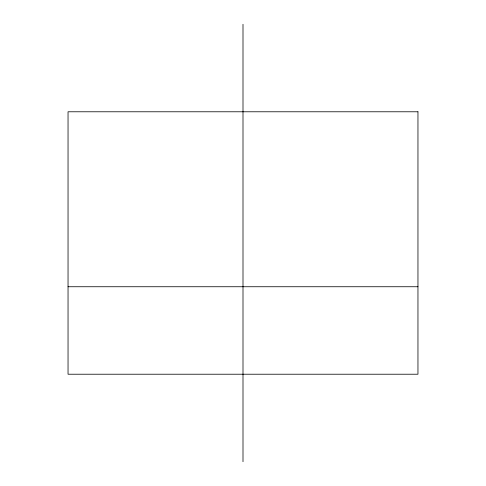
<?xml version="1.0" encoding="UTF-8"?>
<svg xmlns="http://www.w3.org/2000/svg" width="486" height="486" viewBox="0 0 486 486"><rect width="100%" height="100%" fill="white"/><g stroke="black" fill="none" stroke-linecap="round" stroke-linejoin="round"><path stroke-width="0.73" d="M68.04 286.74L417.96 286.74M243 24.3L243 461.7M417.96 111.78L68.04 111.78L68.04 374.22L417.96 374.22L417.96 111.78"/></g></svg>
